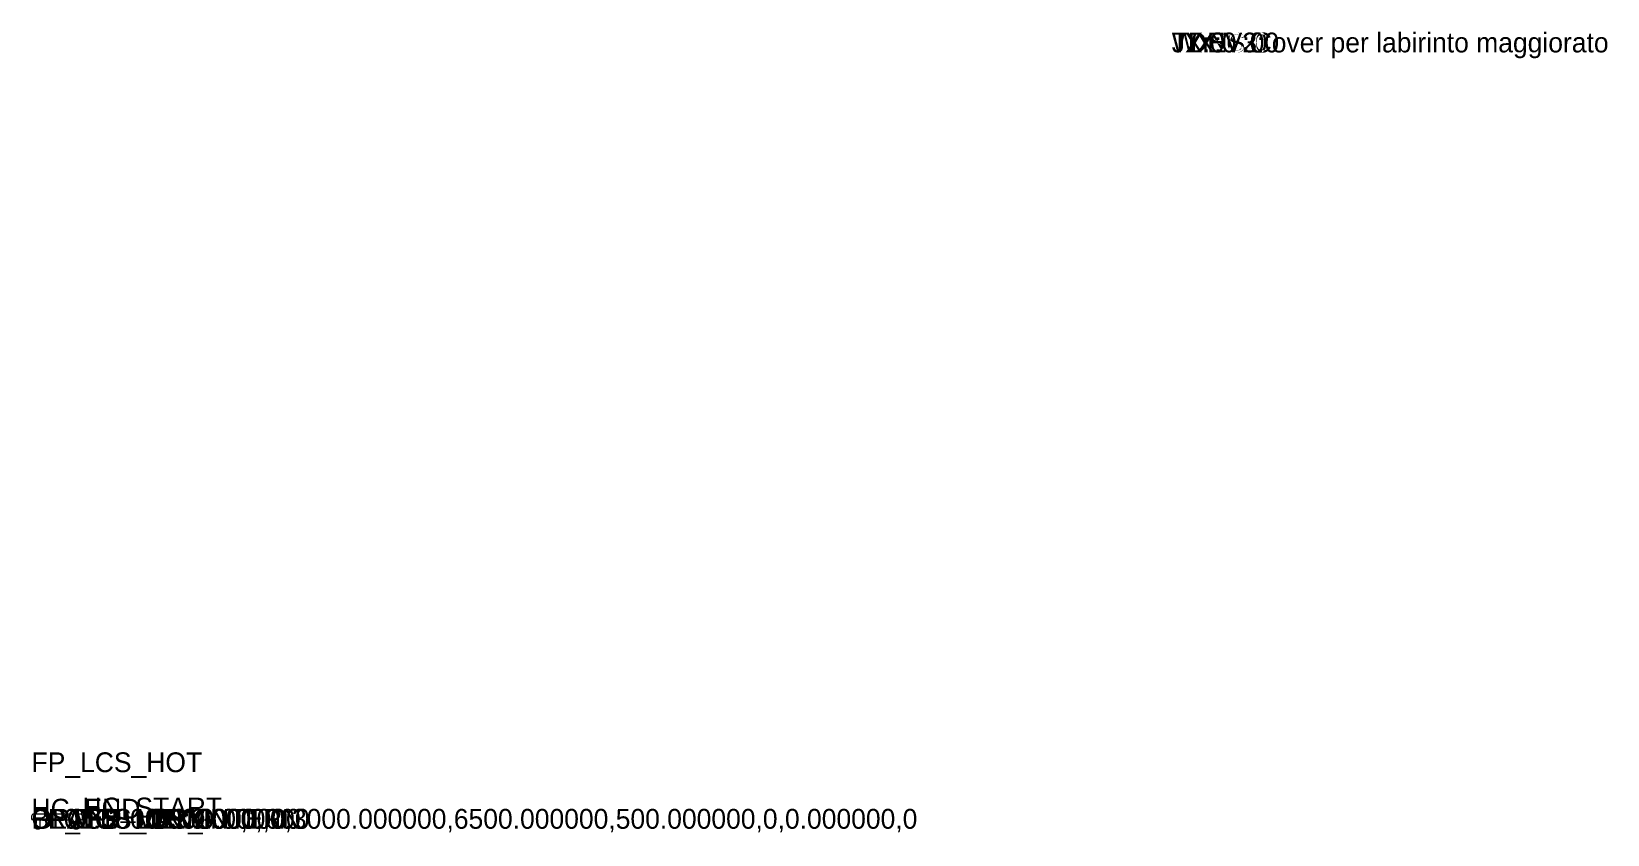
# Model space of a CAD drawing. Header units: metres. Extents: x -202 to 77, y -138 to 4.
import ezdxf

# ---------------------------------------------------------------- set-up
doc = ezdxf.new("R2010")
doc.units = ezdxf.units.M

msp = doc.modelspace()

# ---------------------------------------------------------------- linework, layer by layer
for p, q in [((-201.655021, -135.018689), (-201.655021, -135.415689)), ((-201.449021, -135.621689), (-201.032376, -135.621689)), ((-193.055021, -134.618689), (-201.255021, -134.618689)), ((-200.826376, -135.827689), (-200.826594, -136.316993)), ((-200.105579, -137.008189), (-200.105579, -135.827689)), ((-199.899579, -135.621689), (-197.155021, -135.621689)), ((-197.155021, -135.621689), (-194.410464, -135.621689)), ((-194.204464, -135.827689), (-194.204464, -137.008189)), ((-193.483448, -136.316993), (-193.483667, -135.827689)), ((-193.277667, -135.621689), (-192.861021, -135.621689)), ((-192.655021, -135.415689), (-192.655021, -135.018689)), ((-201.136364, -136.92241), (-200.844183, -137.164521)), ((-200.694626, -137.214189), (-200.311579, -137.214189)), ((-193.998464, -137.214189), (-193.615416, -137.214189)), ((-193.46586, -137.164521), (-193.173679, -136.92241))]:
    msp.add_line(p, q)
for centre, radius, start, end in [((-201.255021, -135.018689), 0.4, 90, 180), ((-201.449021, -135.415689), 0.206, 180, 270), ((-200.989613, -136.74531), 0.23, 94.93367, 230.353726), ((-201.032376, -135.827689), 0.206, 0, 90), ((-201.026594, -136.316903), 0.2, 274.93367, 0), ((-199.899579, -135.827689), 0.206, 90, 180), ((-194.410464, -135.827689), 0.206, 0, 90), ((-193.277667, -135.827689), 0.206, 90, 180), ((-193.283448, -136.316903), 0.2, 180, 265.06633), ((-193.320429, -136.74531), 0.23, 309.646274, 85.06633), ((-193.055021, -135.018689), 0.4, 0, 90), ((-192.861021, -135.415689), 0.206, 270, 0), ((-200.694626, -136.964189), 0.25, 233.257096, 270), ((-200.311579, -137.008189), 0.206, 270, 0), ((-193.998464, -137.008189), 0.206, 180, 270), ((-193.615416, -136.964189), 0.25, 270, 306.742904)]:
    msp.add_arc(centre, radius, start, end)

# ---------------------------------------------------------------- texts
for tag, p in [('WX:0', (0, 0)), ('WY:0', (0, 0)), ('WX:0', (0, 0)), ('WY:0', (0, 0)), ('JX:0', (0, 0)), ('JY:0', (0, 0)), ('JX:0', (0, 0)), ('JY:0', (0, 0)), ('TDEV:0', (0, 0)), ('TDEV2:0', (0, 0)), ('TDEV3:0', (0, 0)), ('TDEV4:0', (0, 0)), ('TDEV5:0', (0, 0)), ('TDEV:0', (0, 0)), ('TDEV2:0', (0, 0)), ('TDEV3:0', (0, 0)), ('TDEV4:0', (0, 0)), ('TDEV5:0', (0, 0)), ('DESC:Cover per labirinto maggiorato', (0, 0)), ('PANE_WIDTH:0', (0, 0)), ('MIN_VETRO:0', (0, 0)), ('MAX_VETRO:0', (0, 0)), ('DENS:0', (0, 0)), ('PANE_WIDTH:0', (0, 0)), ('MIN_VETRO:0', (0, 0)), ('MAX_VETRO:0', (0, 0)), ('FP_LCS_HOT', (-201.655021, -127.214189)), ('OPTI:500.000000,1,0,3000.000000,6500.000000,500.000000,0,0.000000,0', (-201.655021, -137.214189)), ('GLASS_MIN:0.000000', (-201.655021, -137.214189)), ('GLASS_MAX:0.000000', (-201.655021, -137.214189)), ('HC_END', (-201.655021, -135.415689)), ('FRONT_VIEW', (-201.655021, -137.214189)), ('BL01:6800.000000,,1', (-201.655021, -137.214189)), ('FP_LCS_ORIG', (-201.655021, -137.214189)), ('HC_START', (-192.655021, -135.217189)), ('FP_LCS_INTERN', (-191.655021, -137.214189))]:
    msp.add_attdef(tag, p, '', height=3.5)

doc.saveas('drawing.dxf')
